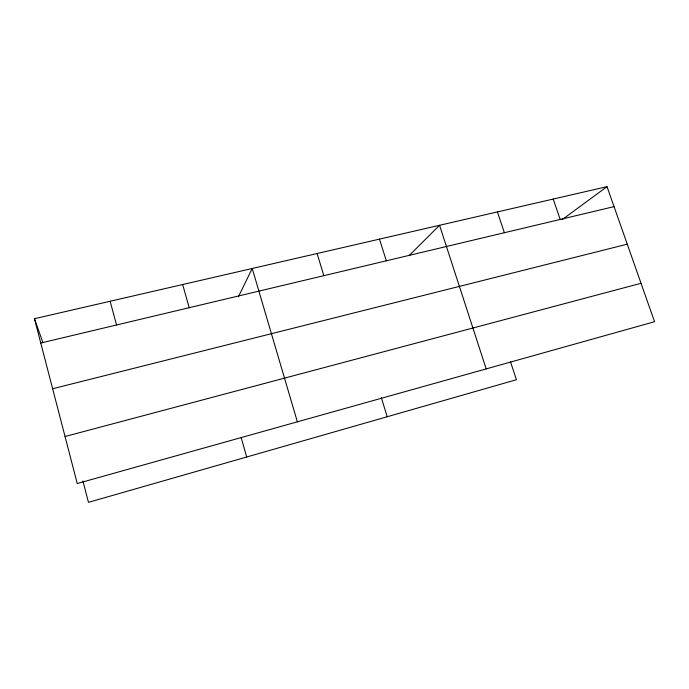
<?xml version="1.0" encoding="UTF-8"?>
<svg xmlns="http://www.w3.org/2000/svg" width="689" height="689" viewBox="0 0 689 689"><rect width="100%" height="100%" fill="white"/><g stroke="black" fill="none" stroke-linecap="round" stroke-linejoin="round"><path stroke-width="1.03" d="M238.42 296.735L252.226 268.477L297.372 421.823M409.111 255.61L439.556 225.269L486.184 368.899M562.06 219.713L607.018 186.65L654.55 321.711L77.254 483.523L34.45 318.714L607.018 186.65M65.05 436.516L641.028 283.291M52.64 388.742L627.257 244.173M40.763 343.019L614.045 206.631M34.45 318.714L42.942 342.691M553.207 199.061L560.2 219.446M497.424 211.928L504.374 232.727M510.515 361.811L516.405 379.725L88.468 502.35L82.921 481.068M379.493 239.126L386.322 260.812M381.318 397.596L387.209 416.742M317.095 253.518L323.847 275.669M241.15 437.558L246.705 457.005M182.654 284.531L189.217 307.699M110.128 301.257L116.57 324.984"/></g></svg>
